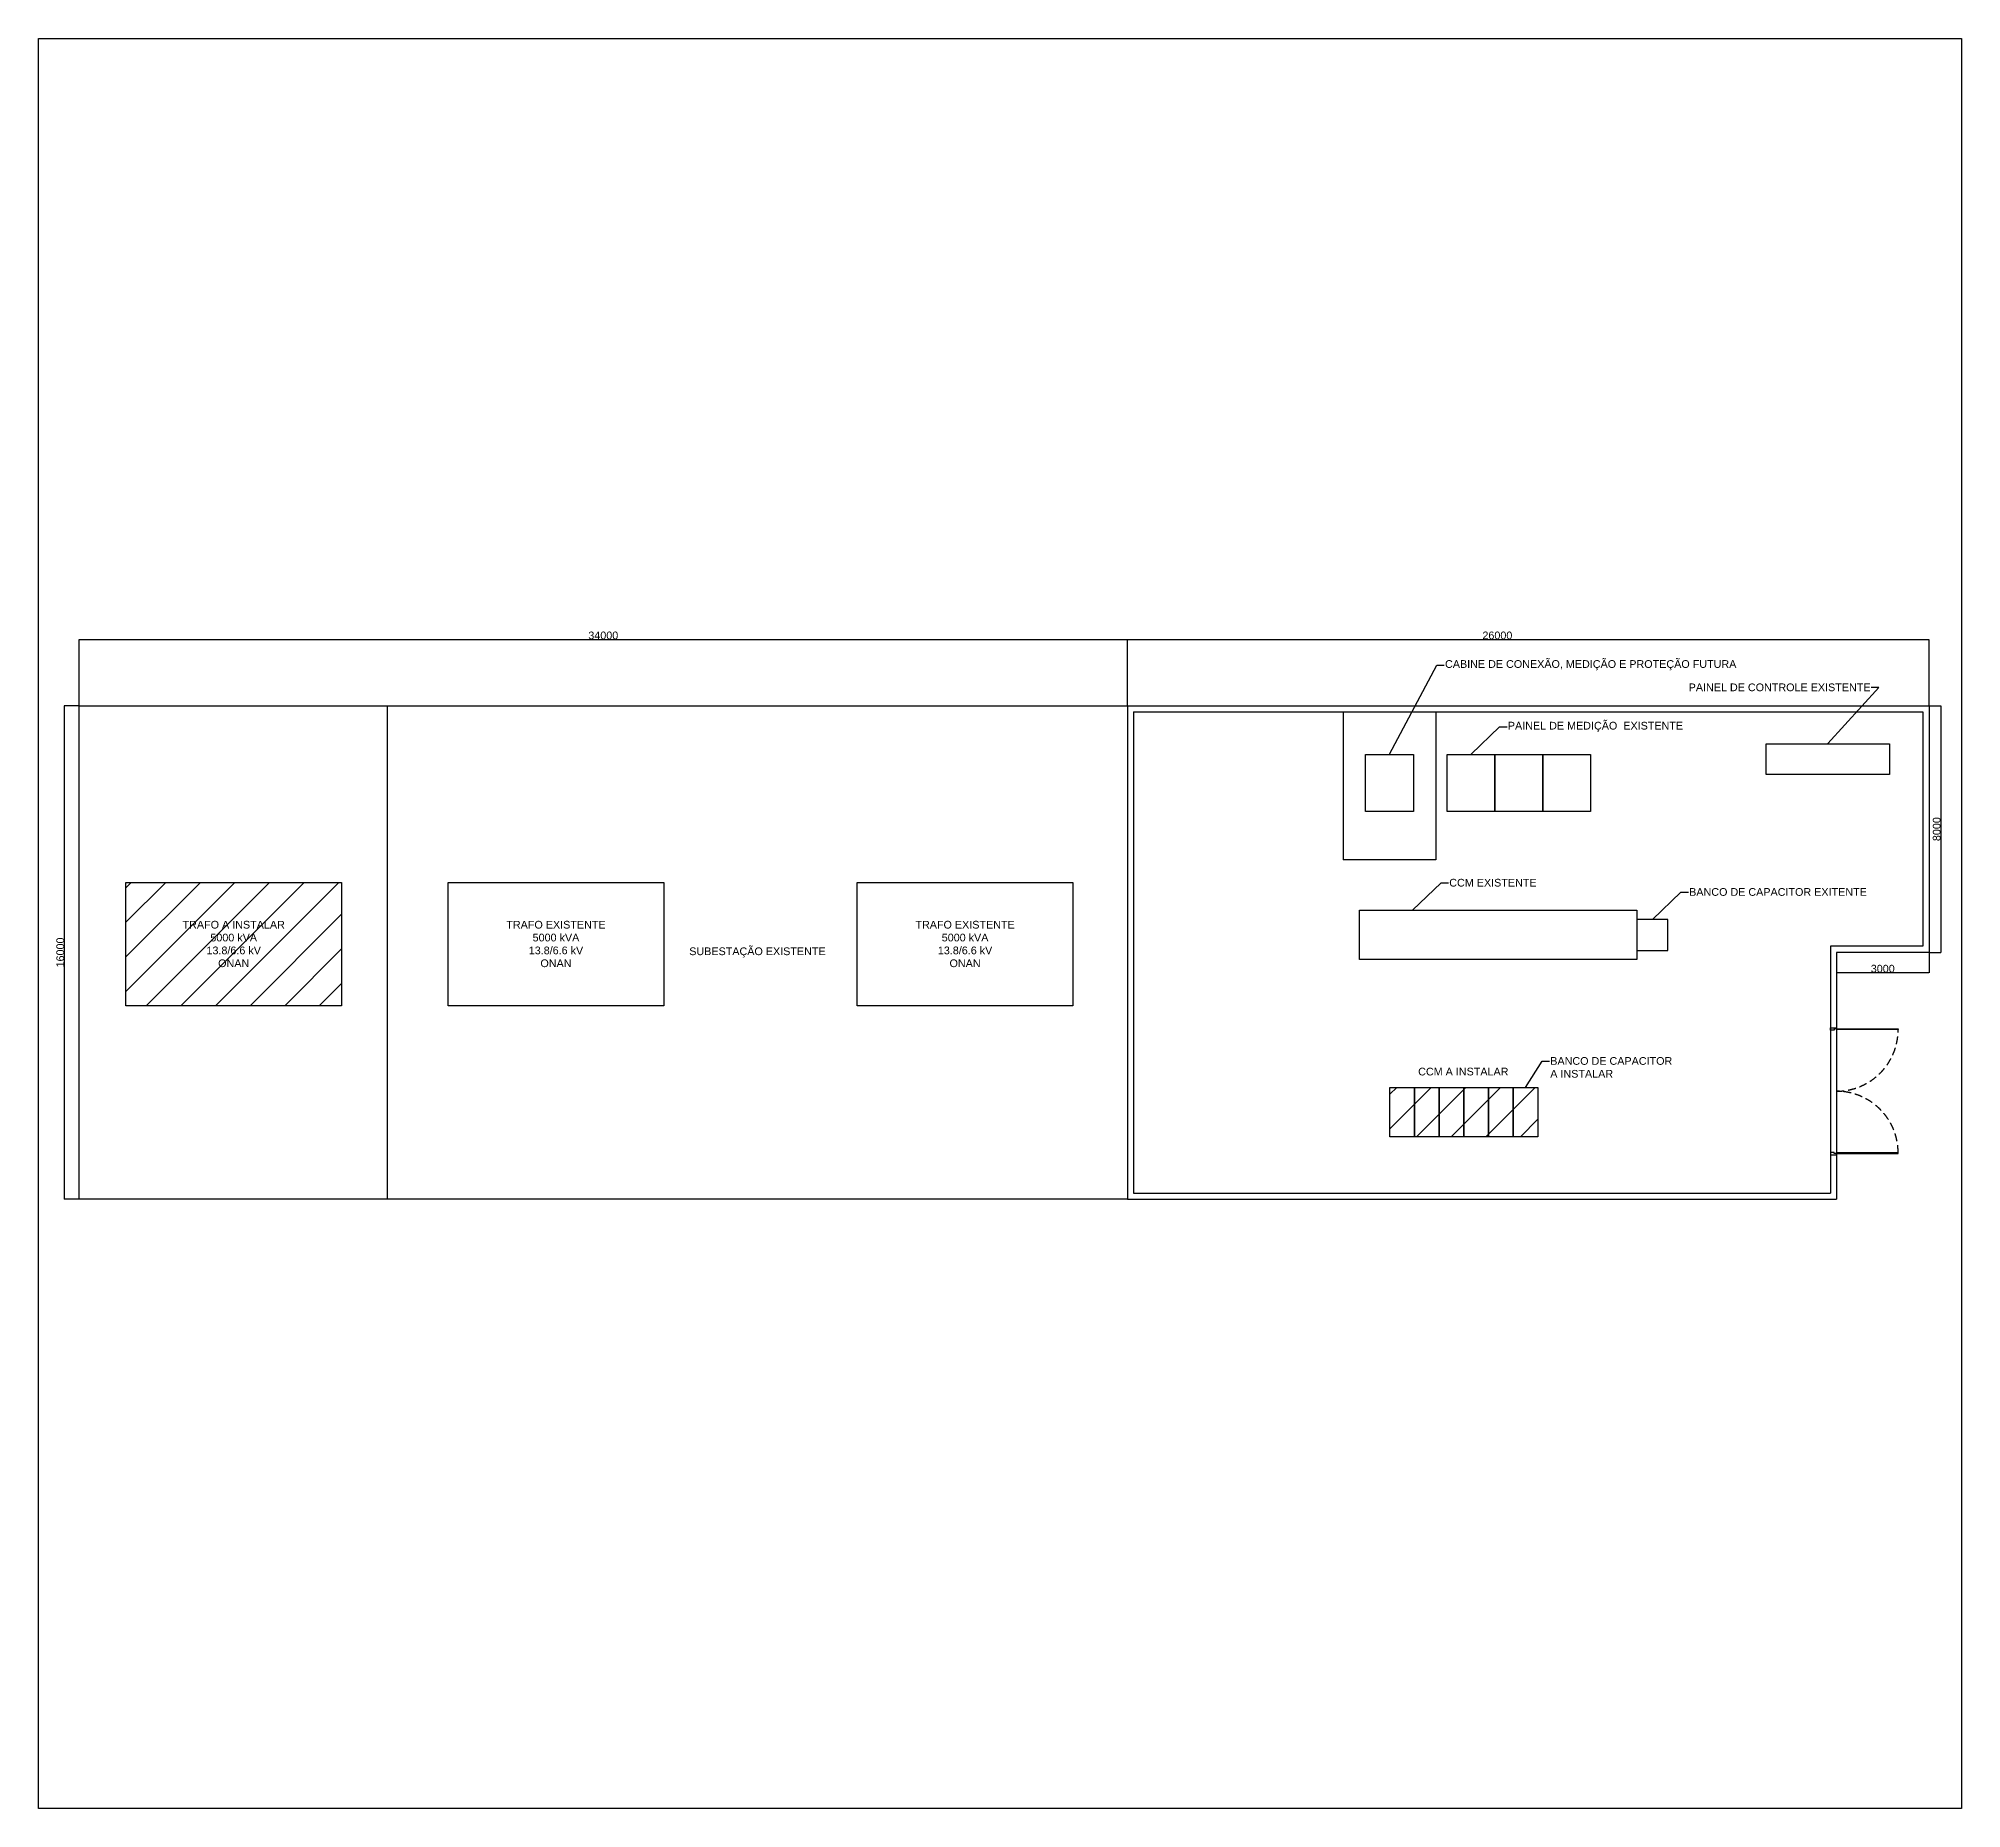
# Model space of a CAD drawing. Header units: millimetres. Extents: x -11094 to 51281, y -19760 to 37640.
import ezdxf
from ezdxf import colors
from ezdxf.entities.mleader import LeaderData, LeaderLine
from ezdxf.math import Vec2, Vec3

# ---------------------------------------------------------------- set-up
doc = ezdxf.new("R2010")
doc.units = ezdxf.units.MM
doc.linetypes.add('DASHED', pattern=[19.05, 12.7, -6.35])
doc.styles.get("Standard").update_dxf_attribs({"font": 'arial.ttf'})
doc.linetypes.add('FENCELINE2', pattern='A,6.35,-2.54,[132,ltypeshp.shx,S=2.54,R=0,X=-2.54,Y=0],-2.54,25.4', length=36.83)
doc.dimstyles.new('ISO-25', dxfattribs={"dimtxt": 2.5, "dimasz": 2.5, "dimexe": 1.25, "dimexo": 0.625, "dimtad": 1, "dimtxsty": 'Standard', "dimcen": 2.5, "dimadec": 0, "dimazin": 0, "dimtfac": 1, "dimtmove": 0, "dimatfit": 3, "dimfxl": 1, "dimarcsym": 0})

# ---------------------------------------------------------------- blocks, each defined once
blk = doc.blocks.new('*D0')
at = {"color": 0, "lineweight": -2, "transparency": 16777216}
for p, q in [((-9774, 16001), (-9774, 18153)), ((24226, 16001), (24226, 18153))]:
    blk.add_line(p, q, dxfattribs=at)
at = {"color": 1, "lineweight": -2, "transparency": 16777216}
blk.add_line((-9771, 18152), (24224, 18152), dxfattribs=at)
at = {"color": 1, "transparency": 16777216}
for points in [[(-9771, 18152), (-9771, 18151), (-9774, 18152)], [(24224, 18152), (24224, 18151), (24226, 18152)]]:
    blk.add_solid(points, dxfattribs=at)
at = {"layer": 'Defpoints', "color": 0, "transparency": 16777216}
for p in [(24226, 18152), (-9774, 16000), (24226, 16000)]:
    blk.add_point(p, dxfattribs=at)
at = {"color": 0, "transparency": 16777216, "insert": (7226, 18280), "char_height": 250, "attachment_point": 5}
blk.add_mtext('34000', dxfattribs=at)
blk = doc.blocks.new('*D3')
at = {"color": 0, "lineweight": -2, "transparency": 16777216}
for p, q in [((24226, 16001), (24226, 18153)), ((50226, 16001), (50226, 18153))]:
    blk.add_line(p, q, dxfattribs=at)
at = {"color": 1, "lineweight": -2, "transparency": 16777216}
blk.add_line((24229, 18152), (50224, 18152), dxfattribs=at)
at = {"color": 1, "transparency": 16777216}
for points in [[(24229, 18152), (24229, 18151), (24226, 18152)], [(50224, 18152), (50224, 18151), (50226, 18152)]]:
    blk.add_solid(points, dxfattribs=at)
at = {"layer": 'Defpoints', "color": 0, "transparency": 16777216}
for p in [(50226, 18152), (24226, 16000), (50226, 16000)]:
    blk.add_point(p, dxfattribs=at)
at = {"color": 0, "transparency": 16777216, "insert": (36226, 18280), "char_height": 250, "attachment_point": 5}
blk.add_mtext('26000', dxfattribs=at)
blk = doc.blocks.new('*D4')
at = {"color": 0, "lineweight": -2, "transparency": 16777216}
for p, q in [((50227, 16000), (50606, 16000)), ((50227, 8000), (50606, 8000))]:
    blk.add_line(p, q, dxfattribs=at)
at = {"color": 1, "lineweight": -2, "transparency": 16777216}
blk.add_line((50605, 15998), (50605, 8003), dxfattribs=at)
at = {"color": 1, "transparency": 16777216}
for points in [[(50604, 15998), (50605, 15998), (50605, 16000)], [(50604, 8003), (50605, 8003), (50605, 8000)]]:
    blk.add_solid(points, dxfattribs=at)
at = {"layer": 'Defpoints', "color": 0, "transparency": 16777216}
for p in [(50226, 16000), (50226, 8000), (50605, 8000)]:
    blk.add_point(p, dxfattribs=at)
at = {"color": 0, "transparency": 16777216, "insert": (50476, 12000), "char_height": 250, "attachment_point": 5, "rotation": 90}
blk.add_mtext('8000', dxfattribs=at)
blk = doc.blocks.new('*D5')
at = {"color": 0, "lineweight": -2, "transparency": 16777216}
for p, q in [((47226, 7999), (47226, 7343)), ((50226, 7999), (50226, 7343))]:
    blk.add_line(p, q, dxfattribs=at)
at = {"color": 1, "lineweight": -2, "transparency": 16777216}
blk.add_line((50224, 7344), (47229, 7344), dxfattribs=at)
at = {"color": 1, "transparency": 16777216}
for points in [[(47229, 7345), (47229, 7344), (47226, 7344)], [(50224, 7345), (50224, 7344), (50226, 7344)]]:
    blk.add_solid(points, dxfattribs=at)
at = {"layer": 'Defpoints', "color": 0, "transparency": 16777216}
for p in [(47226, 8000), (50226, 8000), (47226, 7344)]:
    blk.add_point(p, dxfattribs=at)
at = {"color": 0, "transparency": 16777216, "insert": (48726, 7473), "char_height": 250, "attachment_point": 5}
blk.add_mtext('3000', dxfattribs=at)
blk = doc.blocks.new('*D6')
at = {"color": 0, "lineweight": -2, "transparency": 16777216}
for p, q in [((-9774, 16000), (-10259, 16000)), ((-9774, 0), (-10259, 0))]:
    blk.add_line(p, q, dxfattribs=at)
at = {"color": 1, "lineweight": -2, "transparency": 16777216}
blk.add_line((-10258, 15998), (-10258, 3), dxfattribs=at)
at = {"color": 1, "transparency": 16777216}
for points in [[(-10258, 15998), (-10257, 15998), (-10258, 16000)], [(-10258, 3), (-10257, 3), (-10258, 0)]]:
    blk.add_solid(points, dxfattribs=at)
at = {"layer": 'Defpoints', "color": 0, "transparency": 16777216}
for p in [(-9774, 16000), (-10258, 0), (-9774, 0)]:
    blk.add_point(p, dxfattribs=at)
at = {"color": 0, "transparency": 16777216, "insert": (-10386, 8000), "char_height": 250, "attachment_point": 5, "rotation": 90}
blk.add_mtext('16000', dxfattribs=at)

msp = doc.modelspace()

# ---------------------------------------------------------------- hatches: boundary and pattern name
h = msp.add_hatch()
h.set_pattern_fill('ANSI31', color=252, scale=250)
h.set_pattern_definition([(45, (-11077.3, 23000.1), (-561.266, 561.266), [])])
h.paths.add_polyline_path([(-8261.745, 10273.523), (-1261.745, 10273.523), (-1261.745, 6273.523), (-8261.745, 6273.523)])
h = msp.add_hatch()
h.set_pattern_fill('ANSI31', color=252, scale=250)
h.set_pattern_definition([(45, (27726.06, 16347.35), (-561.266, 561.266), [])])
h.paths.add_polyline_path([(32741.595, 3620.782), (37541.595, 3620.782), (37541.595, 2020.782), (32741.595, 2020.782)])

# ---------------------------------------------------------------- linework, layer by layer
at = {"color": 2, "linetype": 'FENCELINE2', "ltscale": 50}
for p, q in [((-9773.746, 16000), (226.254, 16000)), ((-9773.746, 0), (-9773.746, 16000)), ((226.254, 16000), (24226.254, 16000)), ((226.254, 0), (226.254, 16000)), ((226.254, 0), (-9773.746, 0)), ((24226.254, 0), (226.254, 0))]:
    msp.add_line(p, q, dxfattribs=at)
for p, q in [((24226.254, 16000), (24226.254, 0)), ((24426.254, 15800), (24426.254, 200)), ((24226.254, 0), (47226.254, 0)), ((24426.254, 200), (47026.254, 200))]:
    msp.add_line(p, q)
for points in [[(-11094.257, 37639.55), (51281.358, 37639.55), (51281.358, -19760.43), (-11094.257, -19760.43)], [(31951.254, 14425), (33501.254, 14425), (33501.254, 12575), (31951.254, 12575)], [(34595.655, 14425), (36145.655, 14425), (36145.655, 12575), (34595.655, 12575)], [(36145.655, 14425), (37695.655, 14425), (37695.655, 12575), (36145.655, 12575)], [(37695.655, 14425), (39245.655, 14425), (39245.655, 12575), (37695.655, 12575)], [(44940.398, 14768.696), (48940.398, 14768.696), (48940.398, 13768.696), (44940.398, 13768.696)], [(-8261.745, 10273.523), (-1261.745, 10273.523), (-1261.745, 6273.523), (-8261.745, 6273.523)], [(2191.262, 10273.523), (9191.262, 10273.523), (9191.262, 6273.523), (2191.262, 6273.523)], [(15460.709, 10273.523), (22460.709, 10273.523), (22460.709, 6273.523), (15460.709, 6273.523)], [(31751.961, 9367.095), (40751.961, 9367.095), (40751.961, 7767.095), (31751.961, 7767.095)], [(40751.961, 8067.095), (41751.961, 8067.095), (41751.961, 9067.095), (40751.961, 9067.095)], [(33541.595, 3620.782), (33541.595, 2020.782), (32741.595, 2020.782), (32741.595, 3620.782)], [(34341.595, 3620.782), (34341.595, 2020.782), (33541.595, 2020.782), (33541.595, 3620.782)], [(35141.595, 3620.782), (35141.595, 2020.782), (34341.595, 2020.782), (34341.595, 3620.782)], [(35941.595, 3620.782), (35941.595, 2020.782), (35141.595, 2020.782), (35141.595, 3620.782)], [(36741.595, 3620.782), (36741.595, 2020.782), (35941.595, 2020.782), (35941.595, 3620.782)], [(37541.595, 3620.782), (37541.595, 2020.782), (36741.595, 2020.782), (36741.595, 3620.782)]]:
    msp.add_lwpolyline(points, close=True)
for points in [[(24226.254, 16000), (50226.254, 16000), (50226.254, 8000), (47226.254, 8000), (47226.254, 0)], [(24426.254, 15800), (50026.254, 15800), (50026.254, 8200), (47026.254, 8200), (47026.254, 200)], [(31226.254, 15800), (31226.254, 11000)], [(34226.254, 15800), (34226.254, 11000)], [(34226.254, 11000), (31226.254, 11000)]]:
    msp.add_lwpolyline(points)
at = {"color": 7}
for points in [[(47226.254, 5561.424), (47226.254, 5523.034), (47149.474, 5523.034), (47149.474, 5484.644), (47026.254, 5484.644), (47026.254, 5561.424)], [(47226.064, 5523.034), (49226.064, 5523.034), (49226.064, 5500), (47226.064, 5500)], [(47226.254, 1438.576), (47226.254, 1476.966), (47149.474, 1476.966), (47149.474, 1515.356), (47026.254, 1515.356), (47026.254, 1438.576)], [(47226.064, 1476.966), (49226.064, 1476.966), (49226.064, 1500), (47226.064, 1500)]]:
    msp.add_lwpolyline(points, close=True, dxfattribs=at)
at = {"color": 1, "linetype": 'DASHED', "ltscale": 20}
for centre, start, end in [((47226.159, 5499.772), 269.99727528, 0.00652486), ((47226.159, 1500.228), 359.99347514, 90.00272472)]:
    msp.add_arc(centre, 1999.772, start, end, dxfattribs=at)

# ---------------------------------------------------------------- texts
at = {"color": 2, "char_height": 250, "attachment_point": 5}
for s, insert in [('\\A1;TRAFO A INSTALAR\\P5000 kVA\\P13.8/6.6 kV \\PONAN', (-4761.745, 8273.523)), ('\\A1;TRAFO EXISTENTE\\P5000 kVA\\P13.8/6.6 kV \\PONAN', (5691.262, 8273.523)), ('\\A1;TRAFO EXISTENTE\\P5000 kVA\\P13.8/6.6 kV \\PONAN', (18960.709, 8273.523)), ('SUBESTAÇÃO EXISTENTE', (12226.254, 8000)), ('CCM A INSTALAR', (35121.058, 4136.088))]:
    msp.add_mtext(s, dxfattribs=dict(at, insert=insert))

# ---------------------------------------------------------------- dimensions: what is measured, and where the dimension line sits
at = {"color": 1}
for base, p1, p2, override, picture, middle in [((24226.254, 18151.69), (-9773.746, 16000), (24226.254, 16000), {"dimtxt": 250, "dimclrd": 1}, '*D0', (7226.254, 18151.69)), ((50226.254, 18151.69), (24226.254, 16000), (50226.254, 16000), {"dimscale": 1, "dimtxt": 250, "dimlfac": 1, "dimclrd": 1}, '*D3', (36226.254, 18151.69))]:
    dim = msp.add_linear_dim(base=base, p1=p1, p2=p2, dimstyle='ISO-25', override=override, dxfattribs=at)
    dim.commit()
    dim.dimension.update_dxf_attribs({"geometry": picture, "text_midpoint": middle, "dimtype": 160})
for base, p1, p2, angle, picture, middle in [((-10257.574, 0), (-9773.746, 16000), (-9773.746, 0), 90, '*D6', (-10257.574, 8000)), ((50604.691, 8000), (50226.254, 16000), (50226.254, 8000), 270, '*D4', (50604.691, 12000)), ((47226.254, 7344.284), (50226.254, 8000), (47226.254, 8000), 180, '*D5', (48726.254, 7344.284))]:
    dim = msp.add_linear_dim(base=base, p1=p1, p2=p2, angle=angle, dimstyle='ISO-25', override={"dimtxt": 250, "dimclrd": 1}, dxfattribs=at)
    dim.commit()
    dim.dimension.update_dxf_attribs({"geometry": picture, "text_midpoint": middle, "dimtype": 160})

# ---------------------------------------------------------------- leaders
at = {"color": 2}
ml = msp.add_multileader_mtext('Standard', dxfattribs=at)
ml.set_content('CABINE DE CONEXÃO, MEDIÇÃO E PROTEÇÃO FUTURA', color=2)
ml.set_leader_properties()
ml.build(insert=Vec2(0, 0))
ctx = ml.context
ctx.base_point, ctx.char_height, ctx.landing_gap_size, ctx.plane_origin = Vec3(34503.354, 17318.264), 250, 25, Vec3(33613.228, 14836.055)
notes = []
notes.append((ctx, [(1, (1, 1, 0), (34262.648, 17318.264), (1, 0), 240.706, [(0, [(32726.254, 14425)], 0, [])])]))
ctx.mtext.insert, ctx.mtext.flow_direction = Vec3(34528.354, 17479.161), 5
ml = msp.add_multileader_mtext('Standard', dxfattribs=at)
ml.set_content('PAINEL DE CONTROLE EXISTENTE', color=2)
ml.set_leader_properties()
ml.build(insert=Vec2(0, 0))
ctx = ml.context
ctx.base_point, ctx.char_height, ctx.landing_gap_size, ctx.plane_origin = Vec3(42450.475, 16595.591), 250, 25, Vec3(47827.372, 15179.751)
ctx.text_align_type = 2
notes.append((ctx, [(0, (1, 1, 0), (48595.206, 16595.591), (-1, 0), 240.706, [(0, [(46940.398, 14768.696)], 0, [])])]))
ctx.mtext.insert, ctx.mtext.alignment, ctx.mtext.flow_direction = Vec3(48329.5, 16722.723), 3, 5
ml = msp.add_multileader_mtext('Standard', dxfattribs=at)
ml.set_content('PAINEL DE MEDIÇÃO  EXISTENTE', color=2)
ml.set_leader_properties()
ml.build(insert=Vec2(0, 0))
ctx = ml.context
ctx.base_point, ctx.char_height, ctx.landing_gap_size, ctx.plane_origin = Vec3(36540.322, 15318.45), 250, 25, Vec3(36257.629, 14836.055)
notes.append((ctx, [(1, (1, 1, 0), (36299.616, 15318.45), (1, 0), 240.706, [(0, [(35370.655, 14425)], 0, [])])]))
ctx.mtext.insert, ctx.mtext.flow_direction = Vec3(36565.322, 15479.347), 5
ml = msp.add_multileader_mtext('Standard', dxfattribs=at)
ml.set_content('CCM EXISTENTE', color=2)
ml.set_leader_properties()
ml.build(insert=Vec2(0, 0))
ctx = ml.context
ctx.base_point, ctx.char_height, ctx.landing_gap_size, ctx.plane_origin = Vec3(34640.402, 10260.545), 250, 25, Vec3(34357.709, 9778.15)
notes.append((ctx, [(1, (1, 1, 0), (34399.696, 10260.545), (1, 0), 240.706, [(0, [(33470.735, 9367.095)], 0, [])])]))
ctx.mtext.insert, ctx.mtext.flow_direction = Vec3(34665.402, 10387.676), 5
ml = msp.add_multileader_mtext('Standard', dxfattribs=at)
ml.set_content('BANCO DE CAPACITOR EXITENTE', color=2)
ml.set_leader_properties()
ml.build(insert=Vec2(0, 0))
ctx = ml.context
ctx.base_point, ctx.char_height, ctx.landing_gap_size, ctx.plane_origin = Vec3(42421.628, 9960.545), 250, 25, Vec3(42138.935, 9478.15)
notes.append((ctx, [(1, (1, 1, 0), (42180.922, 9960.545), (1, 0), 240.706, [(0, [(41251.961, 9067.095)], 0, [])])]))
ctx.mtext.insert, ctx.mtext.flow_direction = Vec3(42446.628, 10087.676), 5
ml = msp.add_multileader_mtext('Standard', dxfattribs=at)
ml.set_content('BANCO DE CAPACITOR \\PA INSTALAR', color=2)
ml.set_leader_properties()
ml.build(insert=Vec2(0, 0))
ctx = ml.context
ctx.base_point, ctx.char_height, ctx.landing_gap_size, ctx.plane_origin = Vec3(37916.51, 4480.375), 250, 25, Vec3(37026.384, 1998.166)
notes.append((ctx, [(1, (1, 1, 0), (37675.804, 4480.375), (1, 0), 240.706, [(0, [(37141.595, 3620.782)], 0, [])])]))
ctx.mtext.insert, ctx.mtext.flow_direction = Vec3(37941.51, 4607.507), 5
for ctx, leaders in notes:
    for number, flags, end, landing, length, lines in leaders:
        leader = LeaderData()
        leader.index, (leader.has_last_leader_line, leader.has_dogleg_vector, leader.attachment_direction) = number, flags
        leader.last_leader_point, leader.dogleg_vector, leader.dogleg_length = Vec3(end), Vec3(landing), length
        for number, points, colour, breaks in lines:
            line = LeaderLine()
            line.index, line.vertices, line.color, line.breaks = number, Vec3.list(points), colors.encode_raw_color(colour), breaks
            leader.lines.append(line)
        ctx.leaders.append(leader)

doc.saveas('drawing.dxf')
